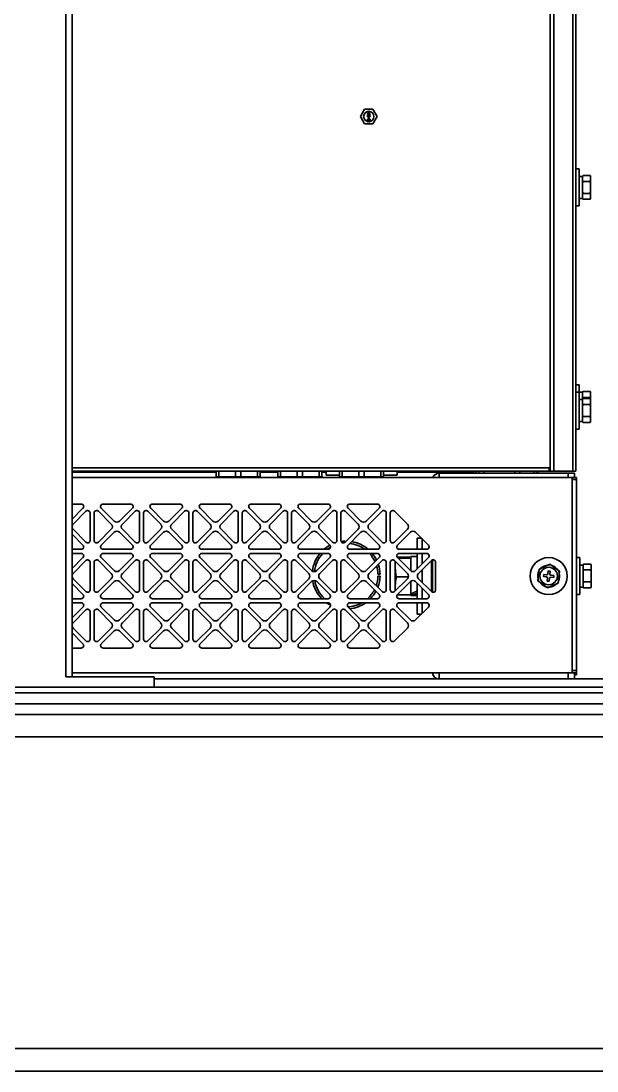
# Model space of a CAD drawing. Header units: millimetres. Extents: x 32496 to 166256, y 3504 to 23939.
# Drawn here: x 94084 to 94364, y 19902 to 20413 of the extents above; entities that cross this region are included whole.
import ezdxf

# ---------------------------------------------------------------- set-up
doc = ezdxf.new("R2010")
doc.units = ezdxf.units.MM
doc.layers.get('0').update_dxf_attribs({"lineweight": 35})

# ---------------------------------------------------------------- blocks, each defined once
blk = doc.blocks.new('8-1250')
at = {"linetype": 'Continuous'}
for p, q in [((-5857.13, -32157.29), (-5857.13, -34666.29)), ((-5854.13, -32157.29), (-5854.13, -34666.29)), ((-5621.53, -34566.29), (-5621.53, -32553.29)), ((-5619.83, -32553.29), (-5619.83, -34566.29)), ((-5610.53, -34566.29), (-5610.53, -33570.79)), ((-5609.13, -34180.92), (-5609.13, -34425.66)), ((-5713.87, -34393.79), (-5711.85, -34390.29)), ((-5711.85, -34397.29), (-5713.87, -34393.79)), ((-5707.81, -34390.29), (-5711.85, -34390.29)), ((-5710.48, -34391.75), (-5710.48, -34391.59)), ((-5710.48, -34391.59), (-5709.18, -34391.59)), ((-5709.45, -34391.75), (-5710.48, -34391.75)), ((-5709.45, -34391.75), (-5710.48, -34392.13)), ((-5710.48, -34392.35), (-5710.48, -34392.13)), ((-5710.48, -34392.35), (-5709.45, -34392.73)), ((-5710.48, -34392.89), (-5710.48, -34392.73)), ((-5710.48, -34392.73), (-5709.45, -34392.73)), ((-5709.18, -34392.89), (-5710.48, -34392.89)), ((-5710.45, -34393.4), (-5710.48, -34393.54)), ((-5710.48, -34393.67), (-5710.48, -34393.54)), ((-5710.48, -34393.67), (-5710.45, -34393.81)), ((-5710.48, -34395.22), (-5710.48, -34395.06)), ((-5710.48, -34395.06), (-5709.4, -34395.06)), ((-5710.37, -34393.27), (-5710.45, -34393.4)), ((-5710.45, -34393.81), (-5710.37, -34393.95)), ((-5710.26, -34393.19), (-5710.37, -34393.27)), ((-5710.37, -34393.95), (-5710.26, -34394.03)), ((-5710.34, -34392.24), (-5709.18, -34391.83)), ((-5709.18, -34392.65), (-5710.34, -34392.24)), ((-5710.34, -34393.51), (-5710.31, -34393.43)), ((-5710.34, -34393.51), (-5710.34, -34393.7)), ((-5710.31, -34393.78), (-5710.34, -34393.7)), ((-5710.31, -34393.43), (-5710.26, -34393.35)), ((-5710.26, -34393.86), (-5710.31, -34393.78)), ((-5710.12, -34393.13), (-5710.26, -34393.19)), ((-5710.26, -34393.35), (-5710.17, -34393.3)), ((-5710.17, -34393.92), (-5710.26, -34393.86)), ((-5710.26, -34394.03), (-5710.12, -34394.08)), ((-5710.17, -34393.3), (-5710.09, -34393.27)), ((-5710.09, -34393.95), (-5710.17, -34393.92)), ((-5709.92, -34393.11), (-5710.12, -34393.13)), ((-5709.98, -34394.08), (-5710.12, -34394.08)), ((-5710.01, -34393.27), (-5710.09, -34393.27)), ((-5710.09, -34393.95), (-5710.01, -34393.95)), ((-5710.06, -34394.51), (-5710.06, -34394.46)), ((-5710.06, -34394.46), (-5709.87, -34394.46)), ((-5709.87, -34394.51), (-5710.06, -34394.51)), ((-5710.01, -34393.27), (-5709.92, -34393.3)), ((-5709.92, -34393.92), (-5710.01, -34393.95)), ((-5709.98, -34394.3), (-5710.01, -34394.32)), ((-5710.01, -34394.32), (-5709.87, -34394.46)), ((-5709.87, -34394.51), (-5710.01, -34394.65)), ((-5710.01, -34394.65), (-5709.98, -34394.68)), ((-5709.98, -34394.08), (-5709.84, -34394.03)), ((-5709.81, -34394.46), (-5709.98, -34394.3)), ((-5709.98, -34394.68), (-5709.81, -34394.51)), ((-5709.92, -34393.11), (-5709.73, -34393.11)), ((-5709.92, -34393.3), (-5709.87, -34393.35)), ((-5709.87, -34393.86), (-5709.92, -34393.92)), ((-5709.87, -34393.35), (-5709.81, -34393.43)), ((-5709.81, -34393.78), (-5709.87, -34393.86)), ((-5709.84, -34394.03), (-5709.76, -34393.95)), ((-5709.81, -34393.43), (-5709.79, -34393.51)), ((-5709.79, -34393.7), (-5709.81, -34393.78)), ((-5709.65, -34394.3), (-5709.81, -34394.46)), ((-5709.81, -34394.51), (-5709.65, -34394.68)), ((-5709.68, -34393.4), (-5709.79, -34393.24)), ((-5709.73, -34393.24), (-5709.79, -34393.24)), ((-5709.79, -34393.7), (-5709.79, -34393.51)), ((-5709.76, -34393.95), (-5709.68, -34393.81)), ((-5709.76, -34394.46), (-5709.62, -34394.32)), ((-5709.76, -34394.46), (-5709.56, -34394.46)), ((-5709.62, -34394.65), (-5709.76, -34394.51)), ((-5709.56, -34394.51), (-5709.76, -34394.51)), ((-5709.54, -34393.13), (-5709.73, -34393.11)), ((-5709.73, -34393.24), (-5709.56, -34393.27)), ((-5709.65, -34393.54), (-5709.68, -34393.4)), ((-5709.68, -34393.81), (-5709.65, -34393.67)), ((-5709.65, -34393.54), (-5709.65, -34393.67)), ((-5709.62, -34394.32), (-5709.65, -34394.3)), ((-5709.65, -34394.68), (-5709.62, -34394.65)), ((-5709.59, -34394.89), (-5709.4, -34395.06)), ((-5709.59, -34394.89), (-5709.37, -34394.89)), ((-5709.56, -34393.27), (-5709.48, -34393.3)), ((-5709.56, -34394.46), (-5709.56, -34394.51)), ((-5709.4, -34393.19), (-5709.54, -34393.13)), ((-5709.48, -34393.3), (-5709.4, -34393.35)), ((-5709.4, -34393.84), (-5709.48, -34393.89)), ((-5709.48, -34394.03), (-5709.48, -34393.89)), ((-5709.48, -34394.03), (-5709.4, -34394)), ((-5709.29, -34393.27), (-5709.4, -34393.19)), ((-5709.4, -34393.35), (-5709.34, -34393.43)), ((-5709.34, -34393.76), (-5709.4, -34393.84)), ((-5709.4, -34394), (-5709.29, -34393.92)), ((-5709.18, -34395.06), (-5709.37, -34394.89)), ((-5709.34, -34393.43), (-5709.32, -34393.51)), ((-5709.32, -34393.67), (-5709.34, -34393.76)), ((-5709.32, -34393.67), (-5709.32, -34393.51)), ((-5709.21, -34393.4), (-5709.29, -34393.27)), ((-5709.29, -34393.92), (-5709.21, -34393.78)), ((-5709.18, -34393.54), (-5709.21, -34393.4)), ((-5709.21, -34393.78), (-5709.18, -34393.65)), ((-5709.18, -34391.59), (-5709.18, -34391.83)), ((-5709.18, -34392.65), (-5709.18, -34392.89)), ((-5709.18, -34393.54), (-5709.18, -34393.65)), ((-5709.18, -34395.06), (-5709.18, -34395.22)), ((-5707.81, -34390.29), (-5705.79, -34393.79)), ((-5705.79, -34393.79), (-5707.81, -34397.29)), ((-5711.85, -34397.29), (-5707.81, -34397.29)), ((-5709.18, -34395.22), (-5710.48, -34395.22)), ((-5710.48, -34396.41), (-5710.48, -34395.43)), ((-5710.48, -34395.43), (-5710.34, -34395.43)), ((-5710.34, -34396.41), (-5710.48, -34396.41)), ((-5709.65, -34396.19), (-5710.34, -34395.43)), ((-5710.34, -34395.65), (-5710.34, -34396.41)), ((-5710.34, -34395.65), (-5709.73, -34396.33)), ((-5709.73, -34396.33), (-5709.65, -34396.38)), ((-5709.54, -34396.25), (-5709.65, -34396.19)), ((-5709.65, -34396.38), (-5709.54, -34396.41)), ((-5709.54, -34396.25), (-5709.48, -34396.25)), ((-5709.48, -34396.41), (-5709.54, -34396.41)), ((-5709.48, -34395.6), (-5709.48, -34395.46)), ((-5709.37, -34395.49), (-5709.48, -34395.46)), ((-5709.48, -34395.6), (-5709.4, -34395.65)), ((-5709.4, -34396.19), (-5709.48, -34396.25)), ((-5709.48, -34396.41), (-5709.37, -34396.38)), ((-5709.4, -34395.65), (-5709.34, -34395.73)), ((-5709.34, -34396.11), (-5709.4, -34396.19)), ((-5709.26, -34395.6), (-5709.37, -34395.49)), ((-5709.37, -34396.38), (-5709.26, -34396.27)), ((-5709.34, -34395.73), (-5709.32, -34395.87)), ((-5709.32, -34395.98), (-5709.34, -34396.11)), ((-5709.32, -34395.98), (-5709.32, -34395.87)), ((-5709.21, -34395.71), (-5709.26, -34395.6)), ((-5709.26, -34396.27), (-5709.21, -34396.17)), ((-5709.18, -34395.9), (-5709.21, -34395.71)), ((-5709.21, -34396.17), (-5709.18, -34396)), ((-5709.18, -34395.9), (-5709.18, -34396)), ((-5609.13, -34419.29), (-5607.53, -34419.29)), ((-5607.53, -34437.29), (-5607.53, -34419.29)), ((-5609.13, -34425.66), (-5609.13, -34430.92)), ((-5607.53, -34422.94), (-5605.93, -34422.94)), ((-5605.93, -34422.82), (-5605.63, -34422.52)), ((-5605.93, -34433.76), (-5605.93, -34422.82)), ((-5605.63, -34422.52), (-5602.23, -34422.52)), ((-5605.63, -34425.4), (-5602.23, -34425.4)), ((-5601.93, -34422.82), (-5602.23, -34422.52)), ((-5601.93, -34433.76), (-5601.93, -34422.82)), ((-5609.13, -34430.92), (-5609.13, -34566.29)), ((-5607.53, -34433.64), (-5605.93, -34433.64)), ((-5605.93, -34433.76), (-5605.63, -34434.06)), ((-5605.63, -34431.18), (-5602.23, -34431.18)), ((-5605.63, -34434.06), (-5602.23, -34434.06)), ((-5601.93, -34433.76), (-5602.23, -34434.06)), ((-5609.13, -34437.29), (-5607.53, -34437.29)), ((-5609.13, -34524.29), (-5607.53, -34524.29)), ((-5609.13, -34527.79), (-5607.53, -34527.79)), ((-5607.53, -34527.79), (-5607.53, -34524.29)), ((-5607.53, -34545.79), (-5607.53, -34527.79)), ((-5605.93, -34527.82), (-5605.66, -34527.54)), ((-5605.93, -34531.32), (-5605.93, -34527.82)), ((-5605.63, -34527.52), (-5602.23, -34527.52)), ((-5601.93, -34527.82), (-5602.2, -34527.54)), ((-5601.93, -34531.32), (-5601.93, -34527.82)), ((-5607.53, -34527.94), (-5605.93, -34527.94)), ((-5607.53, -34531.44), (-5605.93, -34531.44)), ((-5605.93, -34531.32), (-5605.63, -34531.02)), ((-5605.93, -34542.26), (-5605.93, -34531.32)), ((-5605.63, -34530.45), (-5602.23, -34530.45)), ((-5605.63, -34531.02), (-5602.23, -34531.02)), ((-5601.93, -34531.32), (-5602.23, -34531.02)), ((-5601.93, -34542.26), (-5601.93, -34531.32)), ((-5605.63, -34533.9), (-5602.23, -34533.9)), ((-5607.53, -34542.14), (-5605.93, -34542.14)), ((-5605.93, -34542.26), (-5605.63, -34542.56)), ((-5605.63, -34539.68), (-5602.23, -34539.68)), ((-5605.63, -34542.56), (-5602.23, -34542.56)), ((-5601.93, -34542.26), (-5602.23, -34542.56)), ((-5609.13, -34545.79), (-5607.53, -34545.79)), ((-5854.13, -34564.59), (-5622.03, -34564.59)), ((-5854.13, -34566.29), (-5619.83, -34566.29)), ((-5783.99, -34566.79), (-5854.13, -34566.79)), ((-5783.99, -34569.06), (-5783.99, -34566.29)), ((-5782.68, -34569.06), (-5782.68, -34566.29)), ((-5774.65, -34569.06), (-5774.65, -34566.29)), ((-5772.01, -34569.06), (-5772.01, -34566.29)), ((-5763.98, -34569.06), (-5763.98, -34566.29)), ((-5762.66, -34569.06), (-5762.66, -34566.29)), ((-5753.99, -34566.79), (-5762.66, -34566.79)), ((-5753.99, -34569.06), (-5753.99, -34566.29)), ((-5752.68, -34569.06), (-5752.68, -34566.29)), ((-5744.65, -34569.06), (-5744.65, -34566.29)), ((-5742.01, -34569.06), (-5742.01, -34566.29)), ((-5733.98, -34569.06), (-5733.98, -34566.29)), ((-5732.66, -34569.06), (-5732.66, -34566.29)), ((-5730.58, -34566.79), (-5732.66, -34566.79)), ((-5730.58, -34568.29), (-5730.58, -34566.29)), ((-5730.58, -34568.29), (-5723.99, -34568.29)), ((-5723.99, -34569.06), (-5723.99, -34566.29)), ((-5722.68, -34569.06), (-5722.68, -34566.29)), ((-5714.65, -34569.06), (-5714.65, -34566.29)), ((-5712.01, -34569.06), (-5712.01, -34566.29)), ((-5703.98, -34569.06), (-5703.98, -34566.29)), ((-5702.66, -34569.06), (-5702.66, -34566.29)), ((-5702.66, -34568.29), (-5696.08, -34568.29)), ((-5696.08, -34568.29), (-5696.08, -34566.29)), ((-5658.83, -34566.79), (-5696.08, -34566.79)), ((-5675.63, -34569.29), (-5675.63, -34567.29)), ((-5609.83, -34567.29), (-5675.63, -34567.29)), ((-5659.23, -34567.29), (-5659.23, -34566.79)), ((-5658.83, -34566.79), (-5658.83, -34566.29)), ((-5657.73, -34567.29), (-5657.73, -34566.29)), ((-5656.33, -34567.29), (-5656.33, -34566.29)), ((-5653.83, -34567.29), (-5653.83, -34566.29)), ((-5638.83, -34567.29), (-5638.83, -34566.29)), ((-5636.33, -34567.29), (-5636.33, -34566.29)), ((-5629.33, -34566.29), (-5629.33, -34567.29)), ((-5622.03, -34566.29), (-5622.03, -34564.59)), ((-5619.83, -34566.29), (-5609.13, -34566.29)), ((-5612.83, -34569.29), (-5612.83, -34567.29)), ((-5609.83, -34567.29), (-5609.83, -34569.29)), ((-5854.13, -34569.29), (-5608.83, -34569.29)), ((-5783.99, -34569.06), (-5762.66, -34569.06)), ((-5753.99, -34569.06), (-5732.66, -34569.06)), ((-5723.99, -34569.06), (-5702.66, -34569.06)), ((-5610.83, -34570.29), (-5610.83, -34569.29)), ((-5610.83, -34663.29), (-5610.83, -34570.29)), ((-5608.83, -34570.29), (-5610.83, -34570.29)), ((-5608.83, -34664.29), (-5608.83, -34569.29)), ((-5849.64, -34582.29), (-5854.13, -34582.29)), ((-5825.64, -34582.29), (-5839.02, -34582.29)), ((-5801.64, -34582.29), (-5815.02, -34582.29)), ((-5777.64, -34582.29), (-5791.02, -34582.29)), ((-5753.64, -34582.29), (-5767.02, -34582.29)), ((-5729.64, -34582.29), (-5743.02, -34582.29)), ((-5705.64, -34582.29), (-5719.02, -34582.29)), ((-5854.13, -34589.67), (-5848.79, -34584.34)), ((-5847.38, -34585.75), (-5853.64, -34592.02)), ((-5845.33, -34599.98), (-5845.33, -34586.6)), ((-5843.33, -34586.6), (-5843.33, -34599.98)), ((-5835.01, -34592.02), (-5841.28, -34585.75)), ((-5839.87, -34584.34), (-5833.6, -34590.6)), ((-5831.05, -34590.6), (-5824.79, -34584.34)), ((-5823.38, -34585.75), (-5829.64, -34592.02)), ((-5821.33, -34599.98), (-5821.33, -34586.6)), ((-5819.33, -34586.6), (-5819.33, -34599.98)), ((-5811.01, -34592.02), (-5817.28, -34585.75)), ((-5815.87, -34584.34), (-5809.6, -34590.6)), ((-5807.05, -34590.6), (-5800.79, -34584.34)), ((-5799.38, -34585.75), (-5805.64, -34592.02)), ((-5797.33, -34599.98), (-5797.33, -34586.6)), ((-5795.33, -34586.6), (-5795.33, -34599.98)), ((-5787.01, -34592.02), (-5793.28, -34585.75)), ((-5791.87, -34584.34), (-5785.6, -34590.6)), ((-5783.05, -34590.6), (-5776.79, -34584.34)), ((-5775.38, -34585.75), (-5781.64, -34592.02)), ((-5773.33, -34599.98), (-5773.33, -34586.6)), ((-5771.33, -34586.6), (-5771.33, -34599.98)), ((-5763.01, -34592.02), (-5769.28, -34585.75)), ((-5767.87, -34584.34), (-5761.6, -34590.6)), ((-5759.05, -34590.6), (-5752.79, -34584.34)), ((-5751.38, -34585.75), (-5757.64, -34592.02)), ((-5749.33, -34599.98), (-5749.33, -34586.6)), ((-5747.33, -34586.6), (-5747.33, -34599.98)), ((-5739.01, -34592.02), (-5745.28, -34585.75)), ((-5743.87, -34584.34), (-5737.6, -34590.6)), ((-5735.05, -34590.6), (-5728.79, -34584.34)), ((-5727.38, -34585.75), (-5733.64, -34592.02)), ((-5725.33, -34599.98), (-5725.33, -34586.6)), ((-5723.33, -34586.6), (-5723.33, -34599.98)), ((-5715.01, -34592.02), (-5721.28, -34585.75)), ((-5719.87, -34584.34), (-5713.6, -34590.6)), ((-5711.05, -34590.6), (-5704.79, -34584.34)), ((-5703.38, -34585.75), (-5709.64, -34592.02)), ((-5701.33, -34599.98), (-5701.33, -34586.6)), ((-5699.33, -34586.6), (-5699.33, -34599.98)), ((-5691.01, -34592.02), (-5697.28, -34585.75)), ((-5848.79, -34602.24), (-5854.13, -34596.9)), ((-5853.64, -34594.56), (-5847.38, -34600.83)), ((-5841.28, -34600.83), (-5835.01, -34594.56)), ((-5833.6, -34595.98), (-5839.87, -34602.24)), ((-5824.79, -34602.24), (-5831.05, -34595.98)), ((-5829.64, -34594.56), (-5823.38, -34600.83)), ((-5817.28, -34600.83), (-5811.01, -34594.56)), ((-5809.6, -34595.98), (-5815.87, -34602.24)), ((-5800.79, -34602.24), (-5807.05, -34595.98)), ((-5805.64, -34594.56), (-5799.38, -34600.83)), ((-5793.28, -34600.83), (-5787.01, -34594.56)), ((-5785.6, -34595.98), (-5791.87, -34602.24)), ((-5776.79, -34602.24), (-5783.05, -34595.98)), ((-5781.64, -34594.56), (-5775.38, -34600.83)), ((-5769.28, -34600.83), (-5763.01, -34594.56)), ((-5761.6, -34595.98), (-5767.87, -34602.24)), ((-5752.79, -34602.24), (-5759.05, -34595.98)), ((-5757.64, -34594.56), (-5751.38, -34600.83)), ((-5745.28, -34600.83), (-5739.01, -34594.56)), ((-5737.6, -34595.98), (-5743.87, -34602.24)), ((-5728.79, -34602.24), (-5735.05, -34595.98)), ((-5733.64, -34594.56), (-5727.38, -34600.83)), ((-5721.28, -34600.83), (-5715.01, -34594.56)), ((-5713.6, -34595.98), (-5719.87, -34602.24)), ((-5704.79, -34602.24), (-5711.05, -34595.98)), ((-5709.64, -34594.56), (-5703.38, -34600.83)), ((-5697.28, -34600.83), (-5691.01, -34594.56)), ((-5689.6, -34595.98), (-5695.87, -34602.24)), ((-5680.79, -34602.24), (-5687.05, -34595.98)), ((-5686.33, -34598.79), (-5686.33, -34604.29)), ((-5686.33, -34598.79), (-5684.24, -34598.79)), ((-5683.83, -34604.29), (-5683.83, -34599.2)), ((-5854.13, -34604.29), (-5849.64, -34604.29)), ((-5839.02, -34604.29), (-5825.64, -34604.29)), ((-5815.02, -34604.29), (-5801.64, -34604.29)), ((-5791.02, -34604.29), (-5777.64, -34604.29)), ((-5767.02, -34604.29), (-5753.64, -34604.29)), ((-5743.02, -34604.29), (-5729.64, -34604.29)), ((-5721.33, -34600.87), (-5721.33, -34600.3)), ((-5719.02, -34604.29), (-5705.64, -34604.29)), ((-5695.02, -34604.29), (-5681.64, -34604.29)), ((-5849.64, -34606.29), (-5854.13, -34606.29)), ((-5854.13, -34613.67), (-5848.79, -34608.34)), ((-5839.87, -34608.34), (-5833.6, -34614.6)), ((-5825.64, -34606.29), (-5839.02, -34606.29)), ((-5831.05, -34614.6), (-5824.79, -34608.34)), ((-5815.87, -34608.34), (-5809.6, -34614.6)), ((-5801.64, -34606.29), (-5815.02, -34606.29)), ((-5807.05, -34614.6), (-5800.79, -34608.34)), ((-5791.87, -34608.34), (-5785.6, -34614.6)), ((-5777.64, -34606.29), (-5791.02, -34606.29)), ((-5783.05, -34614.6), (-5776.79, -34608.34)), ((-5767.87, -34608.34), (-5761.6, -34614.6)), ((-5753.64, -34606.29), (-5767.02, -34606.29)), ((-5759.05, -34614.6), (-5752.79, -34608.34)), ((-5743.87, -34608.34), (-5737.6, -34614.6)), ((-5729.64, -34606.29), (-5743.02, -34606.29)), ((-5735.05, -34614.6), (-5728.79, -34608.34)), ((-5719.87, -34608.34), (-5713.6, -34614.6)), ((-5705.64, -34606.29), (-5719.02, -34606.29)), ((-5711.05, -34614.6), (-5704.79, -34608.34)), ((-5696.05, -34608.09), (-5689.43, -34608.09)), ((-5695.87, -34608.34), (-5689.6, -34614.6)), ((-5695.7, -34608.51), (-5689.43, -34608.51)), ((-5681.64, -34606.29), (-5695.02, -34606.29)), ((-5689.43, -34607.84), (-5689.43, -34608.41)), ((-5686.33, -34607.84), (-5689.43, -34607.84)), ((-5689.43, -34610.6), (-5689.43, -34608.41)), ((-5687.05, -34614.6), (-5680.79, -34608.34)), ((-5686.33, -34606.29), (-5686.33, -34613.87)), ((-5683.83, -34611.37), (-5683.83, -34606.29)), ((-5678.83, -34625.13), (-5678.83, -34609.45)), ((-5608.83, -34608.29), (-5607.23, -34608.29)), ((-5607.23, -34626.29), (-5607.23, -34608.29)), ((-5847.38, -34609.75), (-5853.64, -34616.02)), ((-5845.33, -34623.98), (-5845.33, -34610.6)), ((-5843.33, -34610.6), (-5843.33, -34623.98)), ((-5835.01, -34616.02), (-5841.28, -34609.75)), ((-5823.38, -34609.75), (-5829.64, -34616.02)), ((-5821.33, -34623.98), (-5821.33, -34610.6)), ((-5819.33, -34610.6), (-5819.33, -34623.98)), ((-5811.01, -34616.02), (-5817.28, -34609.75)), ((-5799.38, -34609.75), (-5805.64, -34616.02)), ((-5797.33, -34623.98), (-5797.33, -34610.6)), ((-5795.33, -34610.6), (-5795.33, -34623.98)), ((-5787.01, -34616.02), (-5793.28, -34609.75)), ((-5775.38, -34609.75), (-5781.64, -34616.02)), ((-5773.33, -34623.98), (-5773.33, -34610.6)), ((-5771.33, -34610.6), (-5771.33, -34623.98)), ((-5763.01, -34616.02), (-5769.28, -34609.75)), ((-5751.38, -34609.75), (-5757.64, -34616.02)), ((-5749.33, -34623.98), (-5749.33, -34610.6)), ((-5747.33, -34610.6), (-5747.33, -34623.98)), ((-5739.01, -34616.02), (-5745.28, -34609.75)), ((-5727.38, -34609.75), (-5733.64, -34616.02)), ((-5725.33, -34623.98), (-5725.33, -34610.6)), ((-5723.33, -34610.6), (-5723.33, -34623.98)), ((-5715.01, -34616.02), (-5721.28, -34609.75)), ((-5703.38, -34609.75), (-5709.64, -34616.02)), ((-5701.33, -34623.98), (-5701.33, -34610.6)), ((-5699.33, -34610.6), (-5699.33, -34623.98)), ((-5691.01, -34616.02), (-5697.28, -34609.75)), ((-5696.93, -34610.1), (-5696.93, -34624.47)), ((-5689.43, -34610.6), (-5689.43, -34614.74)), ((-5679.38, -34609.75), (-5685.64, -34616.02)), ((-5683.83, -34620.37), (-5683.83, -34614.2)), ((-5679.33, -34609.71), (-5679.33, -34624.87)), ((-5678.83, -34609.79), (-5679.33, -34609.79)), ((-5677.33, -34623.98), (-5677.33, -34610.6)), ((-5627.61, -34619.63), (-5626.99, -34613.89)), ((-5626.99, -34613.89), (-5621.71, -34611.55)), ((-5621.71, -34611.55), (-5617.05, -34614.95)), ((-5607.23, -34611.94), (-5605.63, -34611.94)), ((-5605.63, -34611.82), (-5605.38, -34611.56)), ((-5605.63, -34622.76), (-5605.63, -34611.82)), ((-5605.38, -34611.56), (-5605.33, -34611.52)), ((-5605.33, -34611.52), (-5601.93, -34611.52)), ((-5605.33, -34614.33), (-5601.93, -34614.33)), ((-5601.88, -34611.56), (-5601.93, -34611.52)), ((-5601.63, -34611.82), (-5601.88, -34611.56)), ((-5601.63, -34622.76), (-5601.63, -34611.82)), ((-5853.64, -34618.56), (-5847.38, -34624.83)), ((-5841.28, -34624.83), (-5835.01, -34618.56)), ((-5829.64, -34618.56), (-5823.38, -34624.83)), ((-5817.28, -34624.83), (-5811.01, -34618.56)), ((-5805.64, -34618.56), (-5799.38, -34624.83)), ((-5793.28, -34624.83), (-5787.01, -34618.56)), ((-5781.64, -34618.56), (-5775.38, -34624.83)), ((-5769.28, -34624.83), (-5763.01, -34618.56)), ((-5757.64, -34618.56), (-5751.38, -34624.83)), ((-5745.28, -34624.83), (-5739.01, -34618.56)), ((-5733.64, -34618.56), (-5727.38, -34624.83)), ((-5721.28, -34624.83), (-5715.01, -34618.56)), ((-5709.64, -34618.56), (-5703.38, -34624.83)), ((-5705.34, -34616.29), (-5704.34, -34616.29)), ((-5704.34, -34617.29), (-5705.34, -34617.29)), ((-5697.28, -34624.83), (-5691.01, -34618.56)), ((-5696.42, -34617.71), (-5690.54, -34617.71)), ((-5685.64, -34618.56), (-5679.38, -34624.83)), ((-5622.94, -34623.03), (-5627.61, -34619.63)), ((-5624.87, -34617.52), (-5624.76, -34616.53)), ((-5623.38, -34617.68), (-5624.87, -34617.52)), ((-5624.76, -34616.53), (-5623.27, -34616.69)), ((-5623.09, -34619.72), (-5622.93, -34618.23)), ((-5622.1, -34619.83), (-5623.09, -34619.72)), ((-5622.72, -34616.24), (-5622.56, -34614.75)), ((-5622.56, -34614.75), (-5621.56, -34614.86)), ((-5621.94, -34618.34), (-5622.1, -34619.83)), ((-5621.56, -34614.86), (-5621.72, -34616.35)), ((-5619.9, -34618.05), (-5621.39, -34617.89)), ((-5621.28, -34616.9), (-5619.79, -34617.06)), ((-5619.79, -34617.06), (-5619.9, -34618.05)), ((-5617.66, -34620.69), (-5617.05, -34614.95)), ((-5848.79, -34626.24), (-5854.13, -34620.9)), ((-5833.6, -34619.98), (-5839.87, -34626.24)), ((-5824.79, -34626.24), (-5831.05, -34619.98)), ((-5809.6, -34619.98), (-5815.87, -34626.24)), ((-5800.79, -34626.24), (-5807.05, -34619.98)), ((-5785.6, -34619.98), (-5791.87, -34626.24)), ((-5776.79, -34626.24), (-5783.05, -34619.98)), ((-5761.6, -34619.98), (-5767.87, -34626.24)), ((-5752.79, -34626.24), (-5759.05, -34619.98)), ((-5737.6, -34619.98), (-5743.87, -34626.24)), ((-5728.79, -34626.24), (-5735.05, -34619.98)), ((-5713.6, -34619.98), (-5719.87, -34626.24)), ((-5704.79, -34626.24), (-5711.05, -34619.98)), ((-5689.6, -34619.98), (-5695.87, -34626.24)), ((-5689.43, -34619.83), (-5689.43, -34624.49)), ((-5689.43, -34626.49), (-5689.43, -34624.49)), ((-5680.79, -34626.24), (-5687.05, -34619.98)), ((-5686.33, -34620.7), (-5686.33, -34628.29)), ((-5683.83, -34628.29), (-5683.83, -34623.2)), ((-5679.33, -34624.79), (-5678.83, -34624.79)), ((-5617.66, -34620.69), (-5622.94, -34623.03)), ((-5607.23, -34622.64), (-5605.63, -34622.64)), ((-5605.63, -34622.76), (-5605.38, -34623.02)), ((-5605.33, -34620.1), (-5601.93, -34620.1)), ((-5605.33, -34623.06), (-5601.93, -34623.06)), ((-5601.63, -34622.76), (-5601.88, -34623.02)), ((-5854.13, -34628.29), (-5849.64, -34628.29)), ((-5839.02, -34628.29), (-5825.64, -34628.29)), ((-5815.02, -34628.29), (-5801.64, -34628.29)), ((-5791.02, -34628.29), (-5777.64, -34628.29)), ((-5767.02, -34628.29), (-5753.64, -34628.29)), ((-5743.02, -34628.29), (-5729.64, -34628.29)), ((-5719.02, -34628.29), (-5705.64, -34628.29)), ((-5696.05, -34626.49), (-5689.43, -34626.49)), ((-5695.02, -34628.29), (-5681.64, -34628.29)), ((-5689.43, -34626.49), (-5689.43, -34626.74)), ((-5686.33, -34626.74), (-5689.43, -34626.74)), ((-5608.83, -34626.29), (-5607.23, -34626.29)), ((-5849.64, -34630.29), (-5854.13, -34630.29)), ((-5854.13, -34637.67), (-5848.79, -34632.34)), ((-5847.38, -34633.75), (-5853.64, -34640.02)), ((-5845.33, -34647.98), (-5845.33, -34634.6)), ((-5843.33, -34634.6), (-5843.33, -34647.98)), ((-5835.01, -34640.02), (-5841.28, -34633.75)), ((-5839.87, -34632.34), (-5833.6, -34638.6)), ((-5825.64, -34630.29), (-5839.02, -34630.29)), ((-5831.05, -34638.6), (-5824.79, -34632.34)), ((-5823.38, -34633.75), (-5829.64, -34640.02)), ((-5821.33, -34647.98), (-5821.33, -34634.6)), ((-5819.33, -34634.6), (-5819.33, -34647.98)), ((-5811.01, -34640.02), (-5817.28, -34633.75)), ((-5815.87, -34632.34), (-5809.6, -34638.6)), ((-5801.64, -34630.29), (-5815.02, -34630.29)), ((-5807.05, -34638.6), (-5800.79, -34632.34)), ((-5799.38, -34633.75), (-5805.64, -34640.02)), ((-5797.33, -34647.98), (-5797.33, -34634.6)), ((-5795.33, -34634.6), (-5795.33, -34647.98)), ((-5787.01, -34640.02), (-5793.28, -34633.75)), ((-5791.87, -34632.34), (-5785.6, -34638.6)), ((-5777.64, -34630.29), (-5791.02, -34630.29)), ((-5783.05, -34638.6), (-5776.79, -34632.34)), ((-5775.38, -34633.75), (-5781.64, -34640.02)), ((-5773.33, -34647.98), (-5773.33, -34634.6)), ((-5771.33, -34634.6), (-5771.33, -34647.98)), ((-5763.01, -34640.02), (-5769.28, -34633.75)), ((-5767.87, -34632.34), (-5761.6, -34638.6)), ((-5753.64, -34630.29), (-5767.02, -34630.29)), ((-5759.05, -34638.6), (-5752.79, -34632.34)), ((-5751.38, -34633.75), (-5757.64, -34640.02)), ((-5749.33, -34647.98), (-5749.33, -34634.6)), ((-5747.33, -34634.6), (-5747.33, -34647.98)), ((-5739.01, -34640.02), (-5745.28, -34633.75)), ((-5743.87, -34632.34), (-5737.6, -34638.6)), ((-5729.64, -34630.29), (-5743.02, -34630.29)), ((-5735.05, -34638.6), (-5728.79, -34632.34)), ((-5727.38, -34633.75), (-5733.64, -34640.02)), ((-5725.33, -34647.98), (-5725.33, -34634.6)), ((-5723.33, -34634.6), (-5723.33, -34647.98)), ((-5715.01, -34640.02), (-5721.28, -34633.75)), ((-5719.87, -34632.34), (-5713.6, -34638.6)), ((-5705.64, -34630.29), (-5719.02, -34630.29)), ((-5711.05, -34638.6), (-5704.79, -34632.34)), ((-5703.38, -34633.75), (-5709.64, -34640.02)), ((-5701.33, -34647.98), (-5701.33, -34634.6)), ((-5699.33, -34634.6), (-5699.33, -34647.98)), ((-5691.01, -34640.02), (-5697.28, -34633.75)), ((-5695.87, -34632.34), (-5689.6, -34638.6)), ((-5681.64, -34630.29), (-5695.02, -34630.29)), ((-5687.05, -34638.6), (-5680.79, -34632.34)), ((-5686.33, -34630.29), (-5686.33, -34635.79)), ((-5683.83, -34635.37), (-5683.83, -34630.29)), ((-5686.33, -34635.79), (-5684.24, -34635.79)), ((-5848.79, -34650.24), (-5854.13, -34644.9)), ((-5853.64, -34642.56), (-5847.38, -34648.83)), ((-5841.28, -34648.83), (-5835.01, -34642.56)), ((-5833.6, -34643.98), (-5839.87, -34650.24)), ((-5824.79, -34650.24), (-5831.05, -34643.98)), ((-5829.64, -34642.56), (-5823.38, -34648.83)), ((-5817.28, -34648.83), (-5811.01, -34642.56)), ((-5809.6, -34643.98), (-5815.87, -34650.24)), ((-5800.79, -34650.24), (-5807.05, -34643.98)), ((-5805.64, -34642.56), (-5799.38, -34648.83)), ((-5793.28, -34648.83), (-5787.01, -34642.56)), ((-5785.6, -34643.98), (-5791.87, -34650.24)), ((-5776.79, -34650.24), (-5783.05, -34643.98)), ((-5781.64, -34642.56), (-5775.38, -34648.83)), ((-5769.28, -34648.83), (-5763.01, -34642.56)), ((-5761.6, -34643.98), (-5767.87, -34650.24)), ((-5752.79, -34650.24), (-5759.05, -34643.98)), ((-5757.64, -34642.56), (-5751.38, -34648.83)), ((-5745.28, -34648.83), (-5739.01, -34642.56)), ((-5737.6, -34643.98), (-5743.87, -34650.24)), ((-5728.79, -34650.24), (-5735.05, -34643.98)), ((-5733.64, -34642.56), (-5727.38, -34648.83)), ((-5721.28, -34648.83), (-5715.01, -34642.56)), ((-5713.6, -34643.98), (-5719.87, -34650.24)), ((-5704.79, -34650.24), (-5711.05, -34643.98)), ((-5709.64, -34642.56), (-5703.38, -34648.83)), ((-5697.28, -34648.83), (-5691.01, -34642.56)), ((-5854.13, -34652.29), (-5849.64, -34652.29)), ((-5839.02, -34652.29), (-5825.64, -34652.29)), ((-5815.02, -34652.29), (-5801.64, -34652.29)), ((-5791.02, -34652.29), (-5777.64, -34652.29)), ((-5767.02, -34652.29), (-5753.64, -34652.29)), ((-5743.02, -34652.29), (-5729.64, -34652.29)), ((-5719.02, -34652.29), (-5705.64, -34652.29)), ((-5854.13, -34664.29), (-5608.83, -34664.29)), ((-5675.63, -34664.29), (-5675.63, -34667.29)), ((-5612.83, -34667.29), (-5612.83, -34664.29)), ((-5610.83, -34664.29), (-5610.83, -34663.29)), ((-5610.83, -34663.29), (-5608.83, -34663.29)), ((-5609.83, -34664.29), (-5609.83, -34664.88)), ((-5609.83, -34664.88), (-5609.83, -34667.29)), ((-5608.83, -34665.29), (-5609.83, -34665.29)), ((-5608.83, -34665.29), (-5608.83, -34664.29)), ((-5814.13, -34666.29), (-5857.13, -34666.29)), ((-5814.13, -34666.29), (-5814.13, -34671.29)), ((-5399.13, -34667.29), (-5814.13, -34667.29)), ((3761.37, -34674.01), (-7907.13, -34674.01)), ((-5814.13, -34671.29), (-5994.13, -34671.29)), ((-5394.13, -34671.29), (-5814.13, -34671.29)), ((3761.37, -34679.48), (-7907.13, -34679.48)), ((3115.87, -34684.6), (-7857.13, -34684.6)), ((3115.87, -34695.54), (-7857.13, -34695.54)), ((4052.87, -34847.03), (-7783.13, -34847.03)), ((4052.87, -34857.98), (-7783.13, -34857.98))]:
    blk.add_line(p, q, dxfattribs=at)
for centre, radius in [((-5709.83, -34393.79), 2.5), ((-5622.33, -34617.29), 9), ((-5622.33, -34617.29), 4.25)]:
    blk.add_circle(centre, radius, dxfattribs=at)
for centre, radius, start, end in [((-5604.69, -34425.09), 3.56, 39.1364, 39.5013), ((-5603.17, -34431.49), 3.56, 219.1364, 219.5008), ((-5603.11, -34530.11), 3.61, 140.8644, 141.29), ((-5601.79, -34531.29), 5.38, 135.4351, 135.8761), ((-5606.07, -34531.3), 5.39, 44.1239, 44.5649), ((-5604.74, -34530.11), 3.61, 38.71, 39.1336), ((-5604.69, -34533.59), 3.56, 39.1364, 39.5013), ((-5603.17, -34539.99), 3.56, 219.1364, 219.5008), ((-5675.63, -34570.49), 3.2, 90, 157.8523), ((-5629.33, -34564.29), 3, 270, 317.7058), ((-5849.64, -34583.49), 1.2, 315, 90), ((-5839.02, -34583.49), 1.2, 90, 225), ((-5825.64, -34583.49), 1.2, 315, 90), ((-5815.02, -34583.49), 1.2, 90, 225), ((-5801.64, -34583.49), 1.2, 315, 90), ((-5791.02, -34583.49), 1.2, 90, 225), ((-5777.64, -34583.49), 1.2, 315, 90), ((-5767.02, -34583.49), 1.2, 90, 225), ((-5753.64, -34583.49), 1.2, 315, 90), ((-5743.02, -34583.49), 1.2, 90, 225), ((-5729.64, -34583.49), 1.2, 315, 90), ((-5719.02, -34583.49), 1.2, 90, 225), ((-5705.64, -34583.49), 1.2, 315, 90), ((-5846.53, -34586.6), 1.2, 0, 135), ((-5842.13, -34586.6), 1.2, 45, 180), ((-5822.53, -34586.6), 1.2, 0, 135), ((-5818.13, -34586.6), 1.2, 45, 180), ((-5798.53, -34586.6), 1.2, 0, 135), ((-5794.13, -34586.6), 1.2, 45, 180), ((-5774.53, -34586.6), 1.2, 0, 135), ((-5770.13, -34586.6), 1.2, 45, 180), ((-5750.53, -34586.6), 1.2, 0, 135), ((-5746.13, -34586.6), 1.2, 45, 180), ((-5726.53, -34586.6), 1.2, 0, 135), ((-5722.13, -34586.6), 1.2, 45, 180), ((-5702.53, -34586.6), 1.2, 0, 135), ((-5698.13, -34586.6), 1.2, 45, 180), ((-5852.37, -34593.29), 1.8, 135, 168.1414), ((-5852.37, -34593.29), 1.8, 191.8588, 225), ((-5836.29, -34593.29), 1.8, 315, 45), ((-5832.33, -34589.33), 1.8, 225, 315), ((-5828.37, -34593.29), 1.8, 135, 225), ((-5812.29, -34593.29), 1.8, 315, 45), ((-5808.33, -34589.33), 1.8, 225, 315), ((-5804.37, -34593.29), 1.8, 135, 225), ((-5788.29, -34593.29), 1.8, 315, 45), ((-5784.33, -34589.33), 1.8, 225, 315), ((-5780.37, -34593.29), 1.8, 135, 225), ((-5764.29, -34593.29), 1.8, 315, 45), ((-5760.33, -34589.33), 1.8, 225, 315), ((-5756.37, -34593.29), 1.8, 135, 225), ((-5740.29, -34593.29), 1.8, 315, 45), ((-5736.33, -34589.33), 1.8, 225, 315), ((-5732.37, -34593.29), 1.8, 135, 225), ((-5716.29, -34593.29), 1.8, 315, 45), ((-5712.33, -34589.33), 1.8, 225, 315), ((-5708.37, -34593.29), 1.8, 135, 225), ((-5692.29, -34593.29), 1.8, 315, 45), ((-5832.33, -34597.25), 1.8, 45, 135), ((-5808.33, -34597.25), 1.8, 45, 135), ((-5784.33, -34597.25), 1.8, 45, 135), ((-5760.33, -34597.25), 1.8, 45, 135), ((-5736.33, -34597.25), 1.8, 45, 135), ((-5712.33, -34597.25), 1.8, 45, 135), ((-5688.33, -34597.25), 1.8, 45, 135), ((-5849.64, -34603.09), 1.2, 270, 45), ((-5846.53, -34599.98), 1.2, 225, 0), ((-5842.13, -34599.98), 1.2, 180, 315), ((-5839.02, -34603.09), 1.2, 135, 270), ((-5825.64, -34603.09), 1.2, 270, 45), ((-5822.53, -34599.98), 1.2, 225, 0), ((-5818.13, -34599.98), 1.2, 180, 315), ((-5815.02, -34603.09), 1.2, 135, 270), ((-5801.64, -34603.09), 1.2, 270, 45), ((-5798.53, -34599.98), 1.2, 225, 0), ((-5794.13, -34599.98), 1.2, 180, 315), ((-5791.02, -34603.09), 1.2, 135, 270), ((-5777.64, -34603.09), 1.2, 270, 45), ((-5774.53, -34599.98), 1.2, 225, 0), ((-5770.13, -34599.98), 1.2, 180, 315), ((-5767.02, -34603.09), 1.2, 135, 270), ((-5753.64, -34603.09), 1.2, 270, 45), ((-5750.53, -34599.98), 1.2, 225, 0), ((-5746.13, -34599.98), 1.2, 180, 315), ((-5743.02, -34603.09), 1.2, 135, 270), ((-5720.83, -34616.79), 16.5, 118.6258, 130.6683), ((-5720.83, -34616.79), 15.5, 119.5881, 126.1377), ((-5729.64, -34603.09), 1.2, 270, 45), ((-5726.53, -34599.98), 1.2, 225, 0), ((-5722.13, -34599.98), 1.2, 180, 315), ((-5720.83, -34616.79), 16.5, 91.7365, 98.3444), ((-5719.02, -34603.09), 1.2, 135, 270), ((-5720.83, -34616.79), 15.5, 53.8624, 83.3437), ((-5720.83, -34616.79), 16.5, 49.3326, 80.6487), ((-5705.64, -34603.09), 1.2, 270, 45), ((-5702.53, -34599.98), 1.2, 225, 0), ((-5698.13, -34599.98), 1.2, 180, 315), ((-5695.02, -34603.09), 1.2, 135, 270), ((-5681.64, -34603.09), 1.2, 270, 45), ((-5849.64, -34607.49), 1.2, 315, 90), ((-5846.53, -34610.6), 1.2, 0, 135), ((-5842.13, -34610.6), 1.2, 45, 180), ((-5839.02, -34607.49), 1.2, 90, 225), ((-5825.64, -34607.49), 1.2, 315, 90), ((-5822.53, -34610.6), 1.2, 0, 135), ((-5818.13, -34610.6), 1.2, 45, 180), ((-5815.02, -34607.49), 1.2, 90, 225), ((-5801.64, -34607.49), 1.2, 315, 90), ((-5798.53, -34610.6), 1.2, 0, 135), ((-5794.13, -34610.6), 1.2, 45, 180), ((-5791.02, -34607.49), 1.2, 90, 225), ((-5777.64, -34607.49), 1.2, 315, 90), ((-5774.53, -34610.6), 1.2, 0, 135), ((-5770.13, -34610.6), 1.2, 45, 180), ((-5767.02, -34607.49), 1.2, 90, 225), ((-5753.64, -34607.49), 1.2, 315, 90), ((-5750.53, -34610.6), 1.2, 0, 135), ((-5746.13, -34610.6), 1.2, 45, 180), ((-5743.02, -34607.49), 1.2, 90, 225), ((-5720.83, -34616.79), 16.5, 140.4498, 173.3933), ((-5720.83, -34616.79), 15.5, 137.2859, 173.8028), ((-5729.64, -34607.49), 1.2, 315, 90), ((-5726.53, -34610.6), 1.2, 0, 135), ((-5722.13, -34610.6), 1.2, 45, 180), ((-5719.02, -34607.49), 1.2, 90, 225), ((-5720.83, -34616.79), 15.5, 24.7281, 42.7133), ((-5720.83, -34616.79), 16.5, 26.0213, 39.5497), ((-5705.64, -34607.49), 1.2, 315, 90), ((-5702.53, -34610.6), 1.2, 0, 135), ((-5698.13, -34610.6), 1.2, 45, 180), ((-5695.02, -34607.49), 1.2, 90, 225), ((-5681.64, -34607.49), 1.2, 315, 90), ((-5678.53, -34610.6), 1.2, 0, 135), ((-5832.33, -34613.33), 1.8, 225, 315), ((-5808.33, -34613.33), 1.8, 225, 315), ((-5784.33, -34613.33), 1.8, 225, 315), ((-5760.33, -34613.33), 1.8, 225, 315), ((-5736.33, -34613.33), 1.8, 225, 315), ((-5712.33, -34613.33), 1.8, 225, 315), ((-5720.83, -34616.79), 15.5, 1.8486, 16.5924), ((-5720.83, -34616.79), 16.5, 1.7365, 18.459), ((-5688.33, -34613.33), 1.8, 225, 315), ((-5622.33, -34617.29), 5.47, 137.9086, 149.8935), ((-5622.33, -34617.29), 5.35, 93.0614, 134.7408), ((-5622.33, -34617.29), 5.47, 77.9086, 89.8935), ((-5622.33, -34617.29), 5.35, 33.0614, 74.7408), ((-5622.33, -34617.29), 5.47, 17.9086, 29.8935), ((-5852.37, -34617.29), 1.8, 135, 168.1414), ((-5852.37, -34617.29), 1.8, 191.8588, 225), ((-5836.29, -34617.29), 1.8, 315, 45), ((-5832.33, -34621.25), 1.8, 45, 135), ((-5828.37, -34617.29), 1.8, 135, 225), ((-5812.29, -34617.29), 1.8, 315, 45), ((-5808.33, -34621.25), 1.8, 45, 135), ((-5804.37, -34617.29), 1.8, 135, 225), ((-5788.29, -34617.29), 1.8, 315, 45), ((-5784.33, -34621.25), 1.8, 45, 135), ((-5780.37, -34617.29), 1.8, 135, 225), ((-5764.29, -34617.29), 1.8, 315, 45), ((-5760.33, -34621.25), 1.8, 45, 135), ((-5756.37, -34617.29), 1.8, 135, 225), ((-5740.29, -34617.29), 1.8, 315, 45), ((-5736.33, -34621.25), 1.8, 45, 135), ((-5720.83, -34616.79), 16.5, 189.8605, 224.2208), ((-5720.83, -34616.79), 15.5, 189.9879, 227.9882), ((-5732.37, -34617.29), 1.8, 135, 225), ((-5716.29, -34617.29), 1.8, 315, 45), ((-5712.33, -34621.25), 1.8, 45, 135), ((-5708.37, -34617.29), 1.8, 135, 225), ((-5720.83, -34616.79), 15.5, 340.452, 358.1514), ((-5720.83, -34616.79), 16.5, 338.812, 358.2635), ((-5692.29, -34617.29), 1.8, 315, 45), ((-5688.33, -34621.25), 1.8, 45, 135), ((-5684.37, -34617.29), 1.8, 135, 225), ((-5622.33, -34617.29), 5.35, 153.0614, 194.7408), ((-5622.33, -34617.29), 5.47, 197.9086, 209.8935), ((-5623.43, -34618.18), 0.5, 353.9011, 83.9011), ((-5623.22, -34616.19), 0.5, 263.9011, 353.9011), ((-5621.44, -34618.39), 0.5, 83.9011, 173.9011), ((-5621.23, -34616.4), 0.5, 173.9011, 263.9011), ((-5622.33, -34617.29), 5.35, 333.0614, 14.7408), ((-5846.53, -34623.98), 1.2, 225, 0), ((-5842.13, -34623.98), 1.2, 180, 315), ((-5822.53, -34623.98), 1.2, 225, 0), ((-5818.13, -34623.98), 1.2, 180, 315), ((-5798.53, -34623.98), 1.2, 225, 0), ((-5794.13, -34623.98), 1.2, 180, 315), ((-5774.53, -34623.98), 1.2, 225, 0), ((-5770.13, -34623.98), 1.2, 180, 315), ((-5750.53, -34623.98), 1.2, 225, 0), ((-5746.13, -34623.98), 1.2, 180, 315), ((-5726.53, -34623.98), 1.2, 225, 0), ((-5722.13, -34623.98), 1.2, 180, 315), ((-5720.83, -34616.79), 15.5, 312.0115, 332.4985), ((-5720.83, -34616.79), 16.5, 315.7805, 331.4162), ((-5702.53, -34623.98), 1.2, 225, 0), ((-5698.13, -34623.98), 1.2, 180, 315), ((-5678.53, -34623.98), 1.2, 225, 0), ((-5622.33, -34617.29), 5.35, 213.0614, 254.7408), ((-5622.33, -34617.29), 5.47, 257.9086, 269.8935), ((-5622.33, -34617.29), 5.35, 273.0614, 314.7408), ((-5622.33, -34617.29), 5.47, 317.9086, 329.8935), ((-5602.78, -34620.46), 3.64, 218.4467, 218.9062), ((-5604.48, -34620.46), 3.64, 321.0863, 321.5533), ((-5849.64, -34627.09), 1.2, 270, 45), ((-5839.02, -34627.09), 1.2, 135, 270), ((-5825.64, -34627.09), 1.2, 270, 45), ((-5815.02, -34627.09), 1.2, 135, 270), ((-5801.64, -34627.09), 1.2, 270, 45), ((-5791.02, -34627.09), 1.2, 135, 270), ((-5777.64, -34627.09), 1.2, 270, 45), ((-5767.02, -34627.09), 1.2, 135, 270), ((-5753.64, -34627.09), 1.2, 270, 45), ((-5743.02, -34627.09), 1.2, 135, 270), ((-5729.64, -34627.09), 1.2, 270, 45), ((-5719.02, -34627.09), 1.2, 135, 270), ((-5705.64, -34627.09), 1.2, 270, 45), ((-5695.02, -34627.09), 1.2, 135, 270), ((-5681.64, -34627.09), 1.2, 270, 45), ((-5849.64, -34631.49), 1.2, 315, 90), ((-5846.53, -34634.6), 1.2, 0, 135), ((-5842.13, -34634.6), 1.2, 45, 180), ((-5839.02, -34631.49), 1.2, 90, 225), ((-5825.64, -34631.49), 1.2, 315, 90), ((-5822.53, -34634.6), 1.2, 0, 135), ((-5818.13, -34634.6), 1.2, 45, 180), ((-5815.02, -34631.49), 1.2, 90, 225), ((-5801.64, -34631.49), 1.2, 315, 90), ((-5798.53, -34634.6), 1.2, 0, 135), ((-5794.13, -34634.6), 1.2, 45, 180), ((-5791.02, -34631.49), 1.2, 90, 225), ((-5777.64, -34631.49), 1.2, 315, 90), ((-5774.53, -34634.6), 1.2, 0, 135), ((-5770.13, -34634.6), 1.2, 45, 180), ((-5767.02, -34631.49), 1.2, 90, 225), ((-5753.64, -34631.49), 1.2, 315, 90), ((-5750.53, -34634.6), 1.2, 0, 135), ((-5746.13, -34634.6), 1.2, 45, 180), ((-5743.02, -34631.49), 1.2, 90, 225), ((-5720.83, -34616.79), 16.5, 235.0154, 242.492), ((-5729.64, -34631.49), 1.2, 315, 90), ((-5726.53, -34634.6), 1.2, 0, 135), ((-5722.13, -34634.6), 1.2, 45, 180), ((-5719.02, -34631.49), 1.2, 90, 225), ((-5720.83, -34616.79), 15.5, 273.3007, 299.2825), ((-5720.83, -34616.79), 16.5, 276.262, 304.9849), ((-5705.64, -34631.49), 1.2, 315, 90), ((-5702.53, -34634.6), 1.2, 0, 135), ((-5698.13, -34634.6), 1.2, 45, 180), ((-5695.02, -34631.49), 1.2, 90, 225), ((-5681.64, -34631.49), 1.2, 315, 90), ((-5852.37, -34641.29), 1.8, 135, 168.1414), ((-5836.29, -34641.29), 1.8, 315, 45), ((-5832.33, -34637.33), 1.8, 225, 315), ((-5828.37, -34641.29), 1.8, 135, 225), ((-5812.29, -34641.29), 1.8, 315, 45), ((-5808.33, -34637.33), 1.8, 225, 315), ((-5804.37, -34641.29), 1.8, 135, 225), ((-5788.29, -34641.29), 1.8, 315, 45), ((-5784.33, -34637.33), 1.8, 225, 315), ((-5780.37, -34641.29), 1.8, 135, 225), ((-5764.29, -34641.29), 1.8, 315, 45), ((-5760.33, -34637.33), 1.8, 225, 315), ((-5756.37, -34641.29), 1.8, 135, 225), ((-5740.29, -34641.29), 1.8, 315, 45), ((-5736.33, -34637.33), 1.8, 225, 315), ((-5732.37, -34641.29), 1.8, 135, 225), ((-5716.29, -34641.29), 1.8, 315, 45), ((-5712.33, -34637.33), 1.8, 225, 315), ((-5708.37, -34641.29), 1.8, 135, 225), ((-5692.29, -34641.29), 1.8, 315, 45), ((-5688.33, -34637.33), 1.8, 225, 315), ((-5852.37, -34641.29), 1.8, 191.8588, 225), ((-5832.33, -34645.25), 1.8, 45, 135), ((-5808.33, -34645.25), 1.8, 45, 135), ((-5784.33, -34645.25), 1.8, 45, 135), ((-5760.33, -34645.25), 1.8, 45, 135), ((-5736.33, -34645.25), 1.8, 45, 135), ((-5712.33, -34645.25), 1.8, 45, 135), ((-5849.64, -34651.09), 1.2, 270, 45), ((-5846.53, -34647.98), 1.2, 225, 0), ((-5842.13, -34647.98), 1.2, 180, 315), ((-5839.02, -34651.09), 1.2, 135, 270), ((-5825.64, -34651.09), 1.2, 270, 45), ((-5822.53, -34647.98), 1.2, 225, 0), ((-5818.13, -34647.98), 1.2, 180, 315), ((-5815.02, -34651.09), 1.2, 135, 270), ((-5801.64, -34651.09), 1.2, 270, 45), ((-5798.53, -34647.98), 1.2, 225, 0), ((-5794.13, -34647.98), 1.2, 180, 315), ((-5791.02, -34651.09), 1.2, 135, 270), ((-5777.64, -34651.09), 1.2, 270, 45), ((-5774.53, -34647.98), 1.2, 225, 0), ((-5770.13, -34647.98), 1.2, 180, 315), ((-5767.02, -34651.09), 1.2, 135, 270), ((-5753.64, -34651.09), 1.2, 270, 45), ((-5750.53, -34647.98), 1.2, 225, 0), ((-5746.13, -34647.98), 1.2, 180, 315), ((-5743.02, -34651.09), 1.2, 135, 270), ((-5729.64, -34651.09), 1.2, 270, 45), ((-5726.53, -34647.98), 1.2, 225, 0), ((-5722.13, -34647.98), 1.2, 180, 315), ((-5719.02, -34651.09), 1.2, 135, 270), ((-5705.64, -34651.09), 1.2, 270, 45), ((-5702.53, -34647.98), 1.2, 225, 0), ((-5698.13, -34647.98), 1.2, 180, 315), ((-5675.63, -34664.09), 3.2, 183.655, 270)]:
    blk.add_arc(centre, radius, start, end, dxfattribs=at)
for centre, start_param, end_param in [((-5688.53, -34617.29), -2.209288, -1.87893), ((-5686.33, -34617.29), -2.448792, -2.114562)]:
    blk.add_ellipse(centre, major_axis=(8.09, 8.09), ratio=0.60456, start_param=start_param, end_param=end_param, dxfattribs=at)
for points, knots in [([(-5605.93, -34422.85), (-5605.9, -34422.82), (-5605.81, -34422.7), (-5605.71, -34422.59), (-5605.63, -34422.52)], [0, 0, 0, 0, 0.244558, 1, 1, 1, 1]), ([(-5605.63, -34425.4), (-5605.65, -34425.38), (-5605.76, -34425.27), (-5605.86, -34425.16), (-5605.93, -34425.07)], [0, 0, 0, 0, 0.255352, 1, 1, 1, 1]), ([(-5601.94, -34422.83), (-5601.96, -34422.8), (-5602.06, -34422.69), (-5602.15, -34422.59), (-5602.23, -34422.52)], [0, 0, 0, 0, 0.244878, 1, 1, 1, 1]), ([(-5602.23, -34425.4), (-5602.2, -34425.38), (-5602.1, -34425.27), (-5602, -34425.16), (-5601.93, -34425.07)], [0, 0, 0, 0, 0.255353, 1, 1, 1, 1]), ([(-5605.93, -34431.51), (-5605.9, -34431.48), (-5605.81, -34431.36), (-5605.71, -34431.26), (-5605.63, -34431.18)], [0, 0, 0, 0, 0.244558, 1, 1, 1, 1]), ([(-5605.63, -34434.06), (-5605.65, -34434.04), (-5605.75, -34433.94), (-5605.85, -34433.83), (-5605.91, -34433.75)], [0, 0, 0, 0, 0.255041, 1, 1, 1, 1]), ([(-5601.93, -34431.51), (-5601.95, -34431.48), (-5602.05, -34431.36), (-5602.15, -34431.26), (-5602.23, -34431.18)], [0, 0, 0, 0, 0.244558, 1, 1, 1, 1]), ([(-5602.23, -34434.06), (-5602.2, -34434.04), (-5602.1, -34433.93), (-5602, -34433.82), (-5601.93, -34433.73)], [0, 0, 0, 0, 0.255353, 1, 1, 1, 1]), ([(-5605.91, -34527.83), (-5605.89, -34527.81), (-5605.81, -34527.71), (-5605.72, -34527.61), (-5605.66, -34527.55)], [0, 0, 0, 0, 0.245498, 1, 1, 1, 1]), ([(-5601.94, -34527.83), (-5601.96, -34527.81), (-5602.05, -34527.71), (-5602.13, -34527.61), (-5602.2, -34527.55)], [0, 0, 0, 0, 0.245496, 1, 1, 1, 1]), ([(-5605.63, -34530.45), (-5605.65, -34530.42), (-5605.76, -34530.31), (-5605.86, -34530.2), (-5605.93, -34530.11)], [0, 0, 0, 0, 0.255211, 1, 1, 1, 1]), ([(-5605.93, -34531.35), (-5605.9, -34531.32), (-5605.81, -34531.2), (-5605.71, -34531.09), (-5605.63, -34531.02)], [0, 0, 0, 0, 0.244558, 1, 1, 1, 1]), ([(-5602.23, -34530.45), (-5602.2, -34530.42), (-5602.1, -34530.31), (-5602, -34530.2), (-5601.93, -34530.11)], [0, 0, 0, 0, 0.255211, 1, 1, 1, 1]), ([(-5601.94, -34531.33), (-5601.96, -34531.3), (-5602.06, -34531.19), (-5602.15, -34531.09), (-5602.23, -34531.02)], [0, 0, 0, 0, 0.244878, 1, 1, 1, 1]), ([(-5605.63, -34533.9), (-5605.65, -34533.88), (-5605.76, -34533.77), (-5605.86, -34533.66), (-5605.93, -34533.57)], [0, 0, 0, 0, 0.255352, 1, 1, 1, 1]), ([(-5602.23, -34533.9), (-5602.2, -34533.88), (-5602.1, -34533.77), (-5602, -34533.66), (-5601.93, -34533.57)], [0, 0, 0, 0, 0.255353, 1, 1, 1, 1]), ([(-5605.93, -34540.01), (-5605.9, -34539.98), (-5605.81, -34539.86), (-5605.71, -34539.76), (-5605.63, -34539.68)], [0, 0, 0, 0, 0.244558, 1, 1, 1, 1]), ([(-5605.63, -34542.56), (-5605.65, -34542.54), (-5605.75, -34542.44), (-5605.85, -34542.33), (-5605.91, -34542.25)], [0, 0, 0, 0, 0.255041, 1, 1, 1, 1]), ([(-5601.93, -34540.01), (-5601.95, -34539.98), (-5602.05, -34539.86), (-5602.15, -34539.76), (-5602.23, -34539.68)], [0, 0, 0, 0, 0.244558, 1, 1, 1, 1]), ([(-5602.23, -34542.56), (-5602.2, -34542.54), (-5602.1, -34542.43), (-5602, -34542.32), (-5601.93, -34542.23)], [0, 0, 0, 0, 0.255353, 1, 1, 1, 1]), ([(-5780.53, -34569.16), (-5780.53, -34569.16), (-5780.54, -34569.16), (-5780.53, -34569.15), (-5780.53, -34569.15)], [0, 0, 0, 0, 0.500735, 1, 1, 1, 1]), ([(-5750.53, -34569.16), (-5750.53, -34569.16), (-5750.54, -34569.16), (-5750.53, -34569.15), (-5750.53, -34569.15)], [0, 0, 0, 0, 0.500735, 1, 1, 1, 1]), ([(-5720.53, -34569.16), (-5720.53, -34569.16), (-5720.54, -34569.16), (-5720.53, -34569.15), (-5720.53, -34569.15)], [0, 0, 0, 0, 0.500735, 1, 1, 1, 1]), ([(-5696.93, -34613.11), (-5696.93, -34613.88), (-5696.83, -34615.42), (-5696.58, -34616.95), (-5696.42, -34617.71)], [0, 0, 0, 0, 0.499364, 1, 1, 1, 1]), ([(-5605.63, -34611.84), (-5605.61, -34611.81), (-5605.53, -34611.72), (-5605.44, -34611.63), (-5605.38, -34611.56)], [0, 0, 0, 0, 0.245068, 1, 1, 1, 1]), ([(-5605.33, -34614.33), (-5605.35, -34614.3), (-5605.46, -34614.2), (-5605.56, -34614.09), (-5605.63, -34614.01)], [0, 0, 0, 0, 0.255591, 1, 1, 1, 1]), ([(-5601.93, -34614.33), (-5601.9, -34614.3), (-5601.8, -34614.2), (-5601.7, -34614.09), (-5601.63, -34614.01)], [0, 0, 0, 0, 0.255591, 1, 1, 1, 1]), ([(-5601.63, -34611.84), (-5601.65, -34611.81), (-5601.73, -34611.72), (-5601.81, -34611.63), (-5601.88, -34611.56)], [0, 0, 0, 0, 0.245068, 1, 1, 1, 1]), ([(-5696.42, -34617.71), (-5696.58, -34618.43), (-5696.83, -34619.89), (-5696.93, -34621.36), (-5696.93, -34622.1)], [0, 0, 0, 0, 0.500908, 1, 1, 1, 1]), ([(-5605.63, -34620.44), (-5605.6, -34620.41), (-5605.51, -34620.3), (-5605.41, -34620.18), (-5605.33, -34620.1)], [0, 0, 0, 0, 0.244797, 1, 1, 1, 1]), ([(-5605.33, -34623.06), (-5605.35, -34623.04), (-5605.45, -34622.93), (-5605.54, -34622.83), (-5605.61, -34622.75)], [0, 0, 0, 0, 0.254745, 1, 1, 1, 1]), ([(-5601.63, -34620.44), (-5601.65, -34620.41), (-5601.75, -34620.3), (-5601.85, -34620.18), (-5601.93, -34620.1)], [0, 0, 0, 0, 0.244797, 1, 1, 1, 1]), ([(-5601.93, -34623.06), (-5601.9, -34623.04), (-5601.81, -34622.93), (-5601.71, -34622.83), (-5601.65, -34622.75)], [0, 0, 0, 0, 0.25474, 1, 1, 1, 1])]:
    blk.add_open_spline(points, degree=3, knots=knots, dxfattribs=at)
for points in [[(-5605.93, -34426.06), (-5605.84, -34425.84), (-5605.74, -34425.62), (-5605.63, -34425.4)], [(-5601.93, -34426.06), (-5602.02, -34425.84), (-5602.12, -34425.62), (-5602.23, -34425.4)], [(-5605.63, -34431.18), (-5605.74, -34430.96), (-5605.84, -34430.74), (-5605.93, -34430.52)], [(-5602.23, -34431.18), (-5602.12, -34430.96), (-5602.02, -34430.74), (-5601.93, -34430.52)], [(-5605.93, -34531.11), (-5605.84, -34530.88), (-5605.74, -34530.66), (-5605.63, -34530.45)], [(-5601.93, -34531.11), (-5602.02, -34530.88), (-5602.12, -34530.66), (-5602.23, -34530.45)], [(-5605.93, -34534.56), (-5605.84, -34534.34), (-5605.74, -34534.12), (-5605.63, -34533.9)], [(-5601.93, -34534.56), (-5602.02, -34534.34), (-5602.12, -34534.12), (-5602.23, -34533.9)], [(-5605.63, -34539.68), (-5605.74, -34539.46), (-5605.84, -34539.24), (-5605.93, -34539.02)], [(-5602.23, -34539.68), (-5602.12, -34539.46), (-5602.02, -34539.24), (-5601.93, -34539.02)], [(-5605.63, -34614.99), (-5605.54, -34614.77), (-5605.44, -34614.55), (-5605.33, -34614.33)], [(-5601.63, -34614.99), (-5601.72, -34614.77), (-5601.82, -34614.55), (-5601.93, -34614.33)], [(-5605.33, -34620.1), (-5605.44, -34619.89), (-5605.54, -34619.67), (-5605.63, -34619.44)], [(-5601.93, -34620.1), (-5601.82, -34619.89), (-5601.72, -34619.67), (-5601.63, -34619.44)]]:
    blk.add_open_spline(points, degree=3, dxfattribs=at)

msp = doc.modelspace()

# ---------------------------------------------------------------- block references
at = {"color": 6}
msp.add_blockref('8-1250', (99962.893, 54760.291), dxfattribs=at)

doc.saveas('drawing.dxf')
